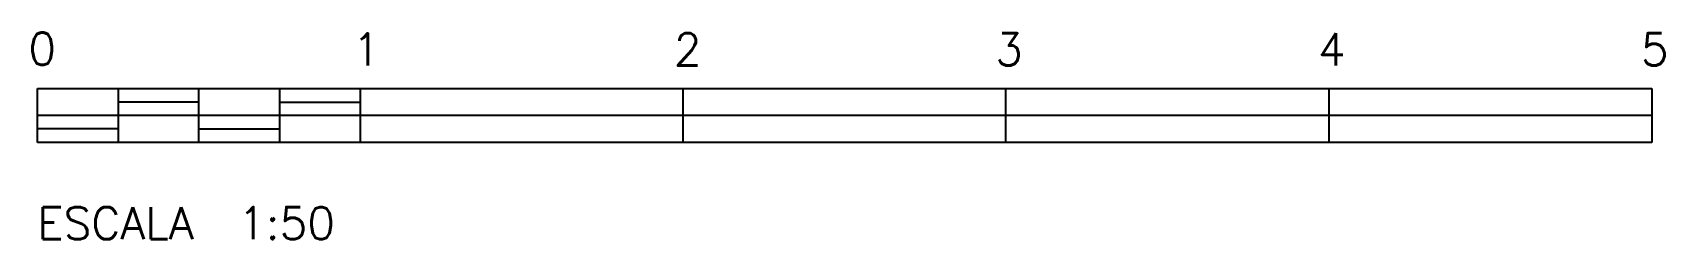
# Model space of a CAD drawing. Extents: x -0.01 to 5.04, y -0.3 to 0.34.
import ezdxf

# ---------------------------------------------------------------- set-up
doc = ezdxf.new("R2010")
doc.units = 0
doc.header["$LTSCALE"] = 15
doc.layers.get('0').update_dxf_attribs({"linetype": 'CONTINUOUS'})
doc.styles.get("Standard").update_dxf_attribs({"font": 'simplex', "height": 4})

msp = doc.modelspace()

# ---------------------------------------------------------------- linework, layer by layer
at = {"color": 0, "linetype": 'CONTINUOUS'}
for p, q in [((0, 0.1667), (5, 0.1667)), ((0, 0), (0, 0.1667)), ((0.25, 0.1667), (0.25, 0)), ((0.5, 0), (0.5, 0.1667)), ((0.75, 0.1667), (0.75, 0)), ((1, 0.1667), (1, 0)), ((2, 0), (2, 0.1667)), ((3, 0.1667), (3, 0.1667)), ((3, 0), (3, 0.1667)), ((4, 0.1667), (4, 0)), ((5, 0.1667), (5, 0)), ((0.5, 0.125), (0.25, 0.125)), ((0.75, 0.125), (1, 0.125)), ((5, 0.0833), (0, 0.0833)), ((0.25, 0.0417), (0, 0.0417)), ((5, 0), (0, 0)), ((0.5, 0.0417), (0.75, 0.0417))]:
    msp.add_line(p, q, dxfattribs=at)

# ---------------------------------------------------------------- texts
for s, p in [('0', (-0.0277, 0.2398)), ('1', (0.976, 0.238)), ('2', (1.9712, 0.238)), ('3', (2.9664, 0.238)), ('4', (3.9664, 0.238)), ('5', (4.9664, 0.238)), ('ESCALA  1:50', (0, -0.3))]:
    msp.add_text(s, height=0.1, rotation=0, dxfattribs=at).set_placement(p)

doc.saveas('drawing.dxf')
